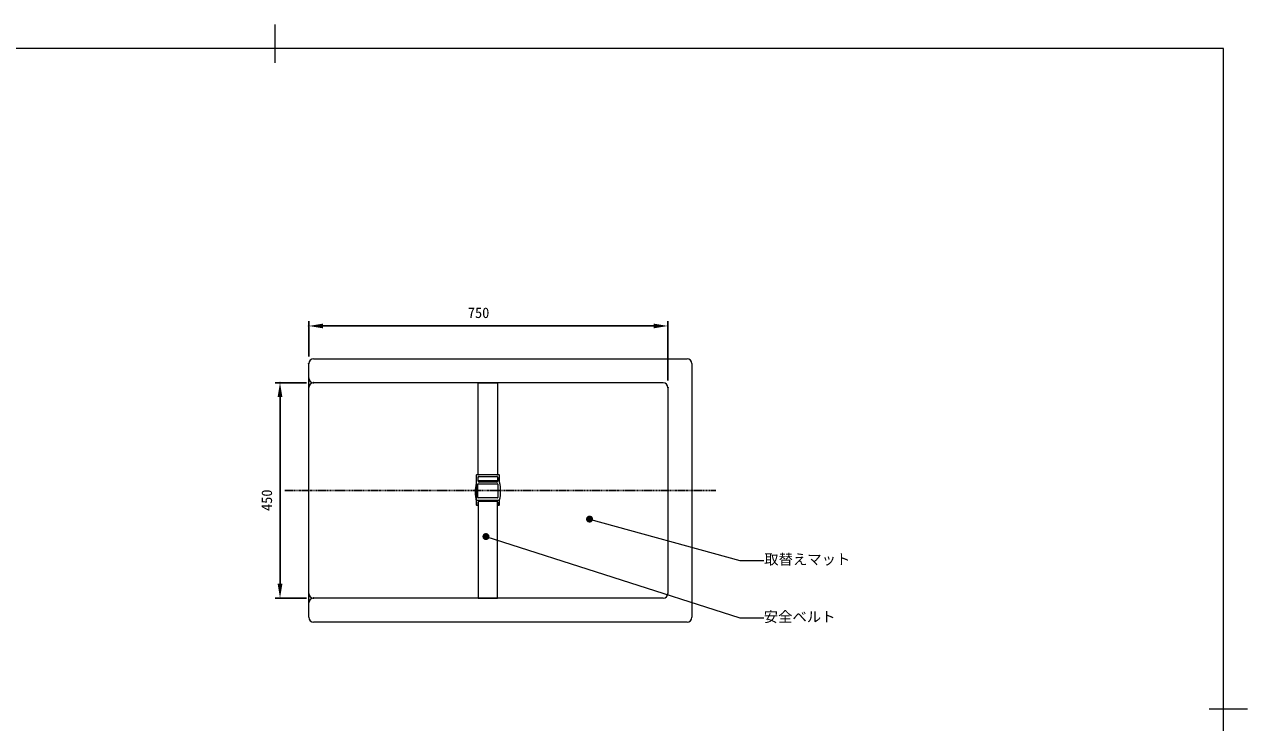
# Model space of a CAD drawing. Units: millimetres, scale not verified. Extents: x -203 to 203, y -143 to 143.
# Drawn here: x -52.4 to 203, y -2.9 to 143 of the extents above; entities that cross this region are included whole.
import ezdxf
from ezdxf.enums import TextEntityAlignment as Align

# ---------------------------------------------------------------- set-up
doc = ezdxf.new("R2010")
doc.units = ezdxf.units.MM
doc.header["$LTSCALE"] = 0.5
doc.header["$PDMODE"] = 32
doc.header["$PDSIZE"] = 0.1
doc.linetypes.add('USER1', pattern=[0.629921, 0.393701, -0.07874, 0.07874, -0.07874])
for name, color, linetype, lineweight in [('0-1_DIMENSION_LINES$02_DIMENSI', 7, 'Continuous', 25), ('0-3_DIMENSION_LINES$03_LINES', 7, 'Continuous', 18), ('0-4_DIMENSION_LINES$01_CENTER_', 7, 'USER1', 25), ('0-9_図面_FORMAT$01_WAKU$OUT_LINE', 6, 'Continuous', 18)]:
    doc.layers.add(name, color=color, linetype=linetype, lineweight=lineweight)
doc.layers.add('0-2_DEFPOINTS', color=7, linetype='Continuous')
doc.styles.add('ＭＳ ゴシック', font='')
doc.styles.get('ＭＳ ゴシック').set_extended_font_data('MS Gothic')

# ---------------------------------------------------------------- blocks, each defined once
blk = doc.blocks.new('D3')
at = {"layer": '0-1_DIMENSION_LINES$02_DIMENSI'}
for p, q in [((434, 444.268), (434, 459)), ((578, 457), (440, 457)), ((584, 434.268), (584, 459))]:
    blk.add_line(p, q, dxfattribs=at)
for points in [[(440, 458), (440, 456), (434, 457)], [(578, 456), (578, 458), (584, 457)]]:
    blk.add_solid(points, dxfattribs=at)
at = {"layer": '0-2_DEFPOINTS'}
for p in [(434, 457), (434, 441.268), (584, 431.268)]:
    blk.add_point(p, dxfattribs=at)
at = {"layer": '0-1_DIMENSION_LINES$02_DIMENSI', "style": 'ＭＳ ゴシック'}
blk.add_text('750', height=4.399, dxfattribs=at).set_placement((500.429, 459), align=Align.BOTTOM_LEFT)
blk = doc.blocks.new('D6')
at = {"layer": '0-1_DIMENSION_LINES$02_DIMENSI'}
for p, q in [((433, 433.268), (420, 433.268)), ((422, 349.267), (422, 427.268)), ((433, 343.268), (420, 343.268))]:
    blk.add_line(p, q, dxfattribs=at)
for points in [[(423, 427.268), (421, 427.268), (422, 433.268)], [(421, 349.267), (423, 349.267), (422, 343.268)]]:
    blk.add_solid(points, dxfattribs=at)
at = {"layer": '0-2_DEFPOINTS'}
for p in [(422, 433.268), (436, 433.268), (436, 343.268)]:
    blk.add_point(p, dxfattribs=at)
at = {"layer": '0-1_DIMENSION_LINES$02_DIMENSI', "style": 'ＭＳ ゴシック'}
blk.add_text('450', height=4.399, rotation=90, dxfattribs=at).set_placement((420, 379.696), align=Align.BOTTOM_LEFT)
blk = doc.blocks.new('U31')
at = {"layer": '0-1_DIMENSION_LINES$02_DIMENSI', "color": 1}
for points in [[(549.951, 375.549), (549.75, 376.299), (549.951, 377.049)], [(550.5, 375), (549.951, 377.049), (550.5, 377.598)], [(549.951, 375.549), (549.951, 377.049), (550.5, 375)], [(551.25, 374.799), (550.5, 377.598), (551.25, 377.799)], [(550.5, 375), (550.5, 377.598), (551.25, 374.799)], [(551.25, 374.799), (551.25, 377.799), (552, 375)], [(552, 375), (551.25, 377.799), (552, 377.598)], [(552, 375), (552, 377.598), (552.549, 375.549)], [(552.549, 375.549), (552, 377.598), (552.549, 377.049)], [(552.549, 375.549), (552.549, 377.049), (552.75, 376.299)]]:
    blk.add_solid(points, dxfattribs=at)
blk = doc.blocks.new('U32')
at = {"layer": '0-1_DIMENSION_LINES$02_DIMENSI', "color": 1}
for points in [[(506.701, 368.25), (506.5, 369), (506.701, 369.75)], [(507.25, 367.701), (506.701, 369.75), (507.25, 370.299)], [(506.701, 368.25), (506.701, 369.75), (507.25, 367.701)], [(508, 367.5), (507.25, 370.299), (508, 370.5)], [(507.25, 367.701), (507.25, 370.299), (508, 367.5)], [(508, 367.5), (508, 370.5), (508.75, 367.701)], [(508.75, 367.701), (508, 370.5), (508.75, 370.299)], [(508.75, 367.701), (508.75, 370.299), (509.299, 368.25)], [(509.299, 368.25), (508.75, 370.299), (509.299, 369.75)], [(509.299, 368.25), (509.299, 369.75), (509.5, 369)]]:
    blk.add_solid(points, dxfattribs=at)

msp = doc.modelspace()

# ---------------------------------------------------------------- linework, layer by layer
at = {"layer": '0-1_DIMENSION_LINES$02_DIMENSI', "color": 1, "lineweight": 18}
for points in [[(65.625, 39.6495), (97, 31), (102, 31)], [(44, 36), (97, 19), (102, 19)]]:
    msp.add_lwpolyline(points, dxfattribs=at)
at = {"layer": '0-3_DIMENSION_LINES$03_LINES'}
for p, q in [((7, 19.1339), (7, 72.1339)), ((8, 73.1339), (86, 73.1339)), ((87, 72.1339), (87, 19.1339)), ((81, 68.1339), (8, 68.1339)), ((82, 67.1339), (82, 24.1339)), ((46.75, 48.8915), (42.05, 48.8915)), ((42.55, 48.5739), (46.25, 48.5739)), ((42.3, 44.1915), (42.3, 46.9415)), ((42.35, 47.5915), (42.35, 47.7328)), ((42.4, 47.0415), (46.4, 47.0415)), ((46.25, 47.3915), (42.55, 47.3915)), ((46.45, 47.7328), (46.45, 47.5915)), ((46.5, 46.9415), (46.5, 44.1915)), ((46.4, 44.0915), (42.4, 44.0915)), ((42.55, 43.4177), (46.25, 43.4177)), ((42.05, 42.5677), (42.2586, 42.5677)), ((46.5414, 42.5677), (46.75, 42.5677)), ((81, 23.1339), (8, 23.1339)), ((86, 18.1339), (8, 18.1339))]:
    msp.add_line(p, q, dxfattribs=at)
for points in [[(42.4, 48.8915), (42.4, 68.1339), (46.4, 68.1339), (46.4, 48.8915)], [(41.95, 48.7915), (41.95, 48.596), (41.95, 43.6615)], [(46.8605, 47.3418), (46.85, 47.4437), (46.85, 48.596), (46.85, 48.7915)], [(42.35, 47.7415), (42.35, 48.2319), (42.35, 48.2633), (42.35, 48.3717)], [(46.4, 48.5061), (46.4, 47.6324), (42.4, 47.6324), (42.4, 48.507)], [(46.45, 48.3717), (46.45, 48.2633), (46.45, 48.2319), (46.45, 47.7415)], [(41.95, 43.4177), (41.95, 42.7677), (41.95, 42.6677)], [(42, 43.6115), (42.05, 43.6115), (46.7584, 43.6115), (46.8095, 43.6115)], [(46.85, 42.6677), (46.85, 42.7677), (46.85, 43.6177)], [(42.35, 42.6811), (42.35, 42.7677), (42.35, 43.2177)], [(46.45, 43.2177), (46.45, 42.7677), (46.45, 42.6811)]]:
    msp.add_lwpolyline(points, dxfattribs=at)
msp.add_lwpolyline([(42.4, 43.3177), (42.4, 23.1339), (46.4, 23.1339), (46.4, 43.3177)], close=True, dxfattribs=at)
for centre, radius, start, end in [((8, 72.1339), 1, 90, 180), ((86, 72.1339), 1, 0, 90), ((8, 69.1339), 1, 180, 270), ((8, 67.1339), 1, 90, 180), ((81, 67.1339), 1, 0, 90), ((42.05, 48.7915), 0.1, 90, 180), ((42.554, 48.3735), 0.2041, 132.82722, 180.52739), ((42.5471, 48.3774), 0.1965, 89.16669, 132.11678), ((46.2535, 48.3791), 0.1948, 47.68502, 91.03234), ((46.2472, 48.3741), 0.2028, 359.31347, 47.33002), ((46.75, 48.7915), 0.1, 0, 90), ((50.6391, 45.2927), 8.8891, 167.82294, 192.17708), ((42.4, 46.9415), 0.1, 90, 180), ((42.5502, 47.5917), 0.2002, 180.06288, 269.93754), ((46.2498, 47.5917), 0.2002, 270.06158, 359.93799), ((46.4, 46.9415), 0.1, 0, 90), ((38.0013, 45.5015), 9.0483, 348.20052, 11.73495), ((42, 43.6615), 0.05, 180, 270), ((42.4, 44.1915), 0.1, 180, 270), ((42.55, 43.2177), 0.2, 90, 180), ((46.25, 43.2177), 0.2, 0, 90), ((46.4, 44.1915), 0.1, 270, 0), ((46.8095, 43.6615), 0.05, 270, 348.1767), ((42.05, 42.6677), 0.1, 180, 270), ((42.2556, 42.6649), 0.0973, 271.73621, 1.63695), ((46.5444, 42.6649), 0.0973, 178.36203, 268.2648), ((46.75, 42.6677), 0.1, 270, 0), ((8, 24.1339), 1, 180, 270), ((8, 24.1339), 1, 180, 270), ((8, 22.1339), 1, 90, 180), ((81, 24.1339), 1, 270, 0), ((8, 19.1339), 1, 180, 270), ((86, 19.1339), 1, 270, 360)]:
    msp.add_arc(centre, radius, start, end, dxfattribs=at)
at = {"layer": '0-4_DIMENSION_LINES$01_CENTER_'}
msp.add_line((2, 45.6339), (92, 45.6339), dxfattribs=at)
at = {"layer": '0-9_図面_FORMAT$01_WAKU$OUT_LINE'}
for p, q in [((0, 135), (0, 143)), ((198, 138), (-198, 138)), ((198, -138), (198, 138)), ((195, 0), (203, 0))]:
    msp.add_line(p, q, dxfattribs=at)

# ---------------------------------------------------------------- block references
at = {"layer": '0-1_DIMENSION_LINES$02_DIMENSI', "xscale": 0.5, "yscale": 0.5}
for name in ['D3', 'D6', 'U31', 'U32']:
    msp.add_blockref(name, (-210, -148.5), dxfattribs=at)

# ---------------------------------------------------------------- texts
at = {"layer": '0-1_DIMENSION_LINES$02_DIMENSI', "style": 'ＭＳ ゴシック'}
for s, p in [('取替えマット', (102.0884, 29.4866)), ('安全ベルト', (101.9924, 17.4866))]:
    msp.add_text(s, height=2.199, dxfattribs=at).set_placement(p, align=Align.BOTTOM_LEFT)

doc.saveas('drawing.dxf')
